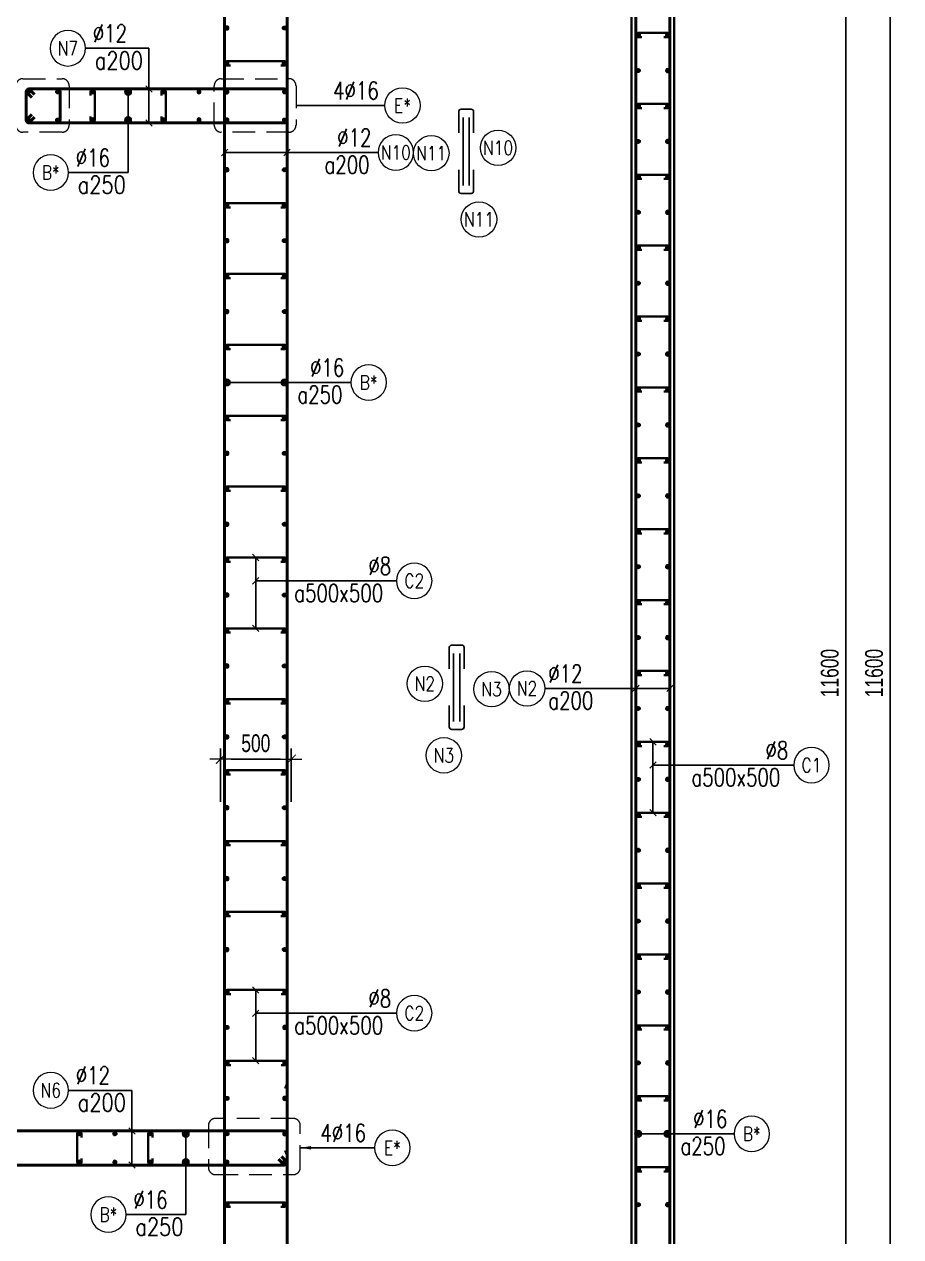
# Model space of a CAD drawing. Header units: millimetres. Extents: x 738475 to 1279438, y -34239 to 156422.
# Drawn here: x 1160860 to 1167041, y 99822 to 108375 of the extents above; entities that cross this region are included whole.
import ezdxf
from ezdxf.enums import TextEntityAlignment as Align

# ---------------------------------------------------------------- set-up
doc = ezdxf.new("R2010")
doc.units = ezdxf.units.MM
doc.header["$MEASUREMENT"] = 0
doc.linetypes.add('HIDDEN', pattern=[9.524999999999999, 6.35, -3.175])
doc.linetypes.add('HIDDEN2', pattern=[4.762499999999999, 3.175, -1.5875])
doc.layers.get('0').update_dxf_attribs({"lineweight": 20})
doc.layers.get('Defpoints').update_dxf_attribs({"color": 151, "lineweight": 9})
doc.layers.add('Hidden', color=9, linetype='HIDDEN')
doc.layers.add('Ligature', color=1, linetype='Continuous')
for name, color, linetype, lineweight in [('KC-LEADER', 153, 'Continuous', 18), ('KC-THEP', 6, 'Continuous', 40), ('NDC_S_DIM', 1, 'Continuous', 15), ('NDC_S_HIDDEN', 8, 'HIDDEN2', 13), ('NDC_S_LEADER', 1, 'Continuous', 15), ('NDC_S_REBAR', 4, 'Continuous', 35), ('NDC_S_STIRRUP', 4, 'Continuous', 40), ('NDC_S_VN TEXT', 7, 'Continuous', 20), ('NDC_S_WALL', 6, 'Continuous', 35), ('OF_Core wall_1.2(3F)$0$OF_Core wall_2(B3-19F)$0$NDC_S_WALL', 6, 'Continuous', 35)]:
    doc.layers.add(name, color=color, linetype=linetype, lineweight=lineweight)
doc.styles.add('NDC_DIM', font='', dxfattribs={"width": 0.75})
doc.styles.add('NDC_EN TXT', font='romans.shx', dxfattribs={"width": 0.8})
doc.styles.get('NDC_DIM').set_extended_font_data('Dotum')
doc.dimstyles.new('NDC_dim_25', dxfattribs={"dimscale": 25, "dimtxt": 2.5, "dimasz": 1.5, "dimexe": 1.5, "dimexo": 2.5, "dimgap": 1, "dimtad": 1, "dimdec": 0, "dimzin": 0, "dimdsep": 46, "dimtxsty": 'NDC_DIM', "dimblk": 'DIMMARK', "dimcen": 0.09, "dimdle": 1.2, "dimclrd": 1, "dimclre": 1, "dimclrt": 3, "dimadec": 0, "dimazin": 0, "dimtfac": 1, "dimtdec": 0, "dimtix": 1, "dimtofl": 0, "dimtmove": 0, "dimatfit": 3, "dimfxl": 6, "dimfxlon": 1, "dimtolj": 1, "dimtzin": 0, "dimarcsym": 0})
doc.dimstyles.new('NDC_dim_30', dxfattribs={"dimscale": 30, "dimtxt": 2.5, "dimasz": 1.5, "dimexe": 1.5, "dimexo": 2.5, "dimgap": 1, "dimtad": 1, "dimdec": 0, "dimzin": 0, "dimdsep": 46, "dimtxsty": 'NDC_DIM', "dimblk": 'DIMMARK', "dimcen": 0.09, "dimdle": 1.2, "dimclrd": 1, "dimclre": 1, "dimclrt": 3, "dimadec": 0, "dimazin": 0, "dimtfac": 1, "dimtdec": 0, "dimtix": 1, "dimtofl": 0, "dimtmove": 0, "dimatfit": 3, "dimfxl": 6, "dimfxlon": 1, "dimtolj": 1, "dimtzin": 0, "dimarcsym": 0})
doc.dimstyles.new('NDC_dim_50', dxfattribs={"dimscale": 50, "dimtxt": 2.5, "dimasz": 1.5, "dimexe": 1.5, "dimexo": 2.5, "dimgap": 1, "dimtad": 1, "dimdec": 0, "dimzin": 0, "dimdsep": 46, "dimtxsty": 'NDC_DIM', "dimblk": 'DIMMARK', "dimcen": 0.09, "dimdle": 1.2, "dimclrd": 1, "dimclre": 1, "dimclrt": 3, "dimadec": 0, "dimazin": 0, "dimtfac": 1, "dimtdec": 0, "dimtix": 1, "dimtofl": 0, "dimtmove": 0, "dimatfit": 3, "dimfxl": 6, "dimfxlon": 1, "dimtolj": 1, "dimtzin": 0, "dimarcsym": 0})

# ---------------------------------------------------------------- blocks, each defined once
blk = doc.blocks.new('THEP')
at = {"layer": 'KC-LEADER', "color": 6}
blk.add_circle((0, 0), 14, dxfattribs=at)
at = {"layer": 'KC-THEP'}
for p, q in [((-14, 0), (14, 0)), ((9.899494936602423, 9.899494936616975), (-9.899494936616975, -9.899494936602423)), ((-9.899494936602423, 9.899494936616975), (9.899494936602423, -9.899494936616975)), ((0, 14), (0, -14))]:
    blk.add_line(p, q, dxfattribs=at)
blk = doc.blocks.new('DIMMARK')
at = {"layer": 'NDC_S_DIM', "color": 1}
blk.add_line((-1.5, 0), (1, 0), dxfattribs=at)
at = {"layer": 'NDC_S_DIM', "color": 2, "const_width": 0.1}
blk.add_lwpolyline([(-0.4242640687119285, -0.4242640687119285), (0.4242640687119285, 0.4242640687119285)], dxfattribs=at)
blk = doc.blocks.new('*U13')
blk.add_circle((-2.5, 0), 2.5)
at = {"layer": 'NDC_S_VN TEXT', "color": 3, "style": 'NDC_EN TXT', "width": 0.75}
blk.add_attdef('DK1', (0.5, 0.8455043070534884), '', height=2.5, dxfattribs=at)
at = {"layer": 'NDC_S_VN TEXT', "color": 7, "style": 'NDC_EN TXT', "width": 0.8}
blk.add_attdef('SH2', text='', height=2, dxfattribs=at).set_placement((-2.5, 0), align=Align.MIDDLE)
blk = doc.blocks.new('*U11')
blk.add_circle((-2.5, 0), 2.5)
at = {"layer": 'NDC_S_VN TEXT', "color": 3, "style": 'NDC_EN TXT', "width": 0.75}
for tag, p in [('DK1', (0.5, 0.8455043070534884)), ('KC1', (0.5, -2.972544307831413))]:
    blk.add_attdef(tag, p, '', height=2.5, dxfattribs=at)
at = {"layer": 'NDC_S_VN TEXT', "color": 7, "style": 'NDC_EN TXT', "width": 0.8}
blk.add_attdef('SH2', text='', height=2, dxfattribs=at).set_placement((-2.5, 0), align=Align.MIDDLE)
blk = doc.blocks.new('*U12')
blk.add_circle((-2.5, 0), 2.5)
at = {"layer": 'NDC_S_VN TEXT', "color": 3, "style": 'NDC_EN TXT', "width": 0.75}
for tag, p in [('DK1', (0.5, 0.8455043070534884)), ('KC1', (0.5, -2.972544307831413))]:
    blk.add_attdef(tag, p, '', height=2.5, dxfattribs=at)
at = {"layer": 'NDC_S_VN TEXT', "color": 7, "style": 'NDC_EN TXT', "width": 0.8}
blk.add_attdef('SH2', text='', height=2, dxfattribs=at).set_placement((-2.5, 0), align=Align.MIDDLE)
blk = doc.blocks.new('A$C7BC65A55')
at = {"layer": 'Ligature'}
for p, q in [((-15.1533496498887, 372.04354750528, -0.02068693014859586), (-15.1533496498887, 38.54354750528, -0.02068693014859586)), ((15.1533496498887, 372.04354750528, -0.02068693014859586), (15.1533496498887, 38.54354750528, -0.02068693014859586))]:
    blk.add_line(p, q, dxfattribs=at)
for points in [[(-36.22490405304416, 296.5435475052873), (-36.22490405304416, 400.8625750105712, -0.414213562373095), (-24.00038405305531, 413.0870950105746), (24.00038405304076, 413.0870950105527, -0.4142135623730474), (36.2249040530296, 400.8625750105493), (36.2249040530296, 296.5435475052873)], [(-36.22490405304416, 116.5435475052727), (-36.22490405304416, 12.22451999998884, 0.414213562373095), (-24.00038405305531, -1.455191522836685e-11), (24.00038405304076, 7.275957614183426e-12, 0.4142135623730474), (36.2249040530296, 12.22452000001067), (36.2249040530296, 116.5435475052727)]]:
    blk.add_lwpolyline(points, format="xyb", dxfattribs=at)
blk = doc.blocks.new('*U10')
blk.add_circle((2.5, 0), 2.5)
at = {"layer": 'NDC_S_VN TEXT', "color": 3, "style": 'NDC_EN TXT'}
for tag, width, p in [('DK2', 0.75, (-0.85, 0.8455043070534884)), ('KC2', 0.8, (-0.85, -2.972544307831413))]:
    blk.add_attdef(tag, text='', height=2.5, dxfattribs=dict(at, width=width)).set_placement(p, align=Align.RIGHT)
at = {"layer": 'NDC_S_VN TEXT', "color": 7, "style": 'NDC_EN TXT', "width": 0.8}
blk.add_attdef('SH3', text='', height=2, dxfattribs=at).set_placement((2.5, 0), align=Align.MIDDLE)
blk = doc.blocks.new('*D387')
at = {"layer": 'Defpoints', "color": 0, "transparency": 16777216}
for p in [(1162243.088372511, 103190.3971538109), (1162243.088372511, 102466.2870579928), (1162743.088372511, 102466.2870579928)]:
    blk.add_point(p, dxfattribs=at)
at = {"layer": 'NDC_S_DIM', "color": 1, "lineweight": -2, "transparency": 16777216}
for p, q in [((1162243.088372511, 102890.3971538109), (1162243.088372511, 103265.3971538109)), ((1162743.088372511, 102890.3971538109), (1162743.088372511, 103265.3971538109)), ((1162668.088372511, 103190.3971538109), (1162318.088372511, 103190.3971538109))]:
    blk.add_line(p, q, dxfattribs=at)
at = {"layer": 'NDC_S_DIM', "color": 1, "lineweight": -2, "transparency": 16777216, "xscale": 75, "yscale": 75, "zscale": 75, "rotation": 180}
blk.add_blockref('DIMMARK', (1162243.088372511, 103190.3971538109), dxfattribs=at)
at = {"layer": 'NDC_S_DIM', "color": 1, "lineweight": -2, "transparency": 16777216, "xscale": 75, "yscale": 75, "zscale": 75}
blk.add_blockref('DIMMARK', (1162743.088372511, 103190.3971538109), dxfattribs=at)
at = {"layer": 'NDC_S_DIM', "color": 3, "transparency": 16777216, "insert": (1162493.088372511, 103302.9819570674), "char_height": 125, "attachment_point": 5, "style": 'NDC_DIM'}
blk.add_mtext('\\A1;500', dxfattribs=at)
blk = doc.blocks.new('*U9')
blk.add_circle((2.5, 0), 2.5)
at = {"layer": 'NDC_S_VN TEXT', "color": 3, "style": 'NDC_EN TXT', "width": 0.75}
blk.add_attdef('DK2', text='', height=2.5, dxfattribs=at).set_placement((-0.85, 0.8455043070534884), align=Align.RIGHT)
at = {"layer": 'NDC_S_VN TEXT', "color": 7, "style": 'NDC_EN TXT', "width": 0.8}
blk.add_attdef('SH3', text='', height=2, dxfattribs=at).set_placement((2.5, 0), align=Align.MIDDLE)
blk = doc.blocks.new('*U51')
at = {"layer": 'NDC_S_REBAR'}
blk.add_lwpolyline([(-14.9999999855645, -75.00000000357977), (-14.9999999855645, -100.0000000035798, 0.9999999999999999), (15.0000000144355, -100.0000000035798), (14.9999999855645, 100.0000000035798, 0.9999999999999999), (-15.0000000144355, 100.0000000035798), (-15.0000000144355, 75.00000000357977)], format="xyb", dxfattribs=at)
blk = doc.blocks.new('*U52')
at = {"layer": 'NDC_S_HIDDEN', "color": 0, "linetype": 'ByBlock', "lineweight": -2, "transparency": 16777216}
for p in [(0, 0), (500, 0)]:
    blk.add_blockref('*U51', p, dxfattribs=at)
blk = doc.blocks.new('*D413')
at = {"layer": 'Defpoints', "color": 0, "transparency": 16777216}
for p in [(1165442.888112639, 109598.3631246639), (1166653.637575343, 109598.3631246639), (1165442.888112639, 97998.36312466384)]:
    blk.add_point(p, dxfattribs=at)
at = {"layer": 'NDC_S_DIM', "color": 1, "lineweight": -2, "transparency": 16777216}
for p, q in [((1166353.637575343, 109598.3631246639), (1166728.637575343, 109598.3631246639)), ((1166653.637575343, 98073.36312466384), (1166653.637575343, 109523.3631246639)), ((1166353.637575343, 97998.36312466384), (1166728.637575343, 97998.36312466384))]:
    blk.add_line(p, q, dxfattribs=at)
at = {"layer": 'NDC_S_DIM', "color": 1, "lineweight": -2, "transparency": 16777216, "xscale": 75, "yscale": 75, "zscale": 75}
for p, rotation in [((1166653.637575343, 109598.3631246639), 90), ((1166653.637575343, 97998.36312466384), 270)]:
    blk.add_blockref('DIMMARK', p, dxfattribs=dict(at, rotation=rotation))
at = {"layer": 'NDC_S_DIM', "color": 3, "transparency": 16777216, "insert": (1166541.052772086, 103798.3631246635), "char_height": 125, "attachment_point": 5, "rotation": 90, "style": 'NDC_DIM'}
blk.add_mtext('\\A1;11600', dxfattribs=at)
blk = doc.blocks.new('*D416')
at = {"layer": 'Defpoints', "color": 0, "ltscale": 200, "transparency": 16777216}
for p in [(1165442.888112639, 109598.3631246639), (1166966.23339507, 109598.3631246639), (1165442.888112639, 97998.61712970016)]:
    blk.add_point(p, dxfattribs=at)
at = {"layer": 'NDC_S_DIM', "color": 1, "lineweight": -2, "ltscale": 200, "transparency": 16777216}
for p, q in [((1166666.23339507, 109598.3631246639), (1167041.23339507, 109598.3631246639)), ((1166966.23339507, 98073.61712970016), (1166966.23339507, 109523.3631246639)), ((1166666.23339507, 97998.61712970016), (1167041.23339507, 97998.61712970016))]:
    blk.add_line(p, q, dxfattribs=at)
at = {"layer": 'NDC_S_DIM', "color": 1, "lineweight": -2, "ltscale": 200, "transparency": 16777216, "xscale": 75, "yscale": 75, "zscale": 75}
for p, rotation in [((1166966.23339507, 109598.3631246639), 90), ((1166966.23339507, 97998.61712970016), 270)]:
    blk.add_blockref('DIMMARK', p, dxfattribs=dict(at, rotation=rotation))
at = {"layer": 'NDC_S_DIM', "color": 3, "ltscale": 200, "transparency": 16777216, "insert": (1166853.648591814, 103798.4901271816), "char_height": 125, "attachment_point": 5, "rotation": 90, "style": 'NDC_DIM'}
blk.add_mtext('\\A1;11600', dxfattribs=at)

msp = doc.modelspace()

# ---------------------------------------------------------------- linework, layer by layer
for centre in [(1164201.387772158, 107503.3610897252), (1163730.418815659, 107465.2011204475), (1164066.939738256, 106998.3582759182), (1163684.78897339, 103723.0286832601), (1164155.757929889, 103684.8687139823), (1163819.237007292, 103218.0258694531)]:
    msp.add_circle(centre, 125)
at = {"layer": 'NDC_S_HIDDEN', "ltscale": 50}
for points in [[(1160850.612919969, 107991.006460522), (1161126.456057788, 107991.006460522, -0.414213562373095), (1161176.456057788, 107941.006460522), (1161176.456057788, 107663.4570307608, -0.414213562373095), (1161126.456057788, 107613.4570307608), (1160850.612919969, 107613.4570307608, -0.414213562373095), (1160800.612919969, 107663.4570307608), (1160800.612919969, 107941.006460522, -0.414213562373095)], [(1162249.813179887, 107991.0064605036), (1162726.456057771, 107991.0064605036, -0.414213562373095), (1162776.456057771, 107941.0064605036), (1162776.456057771, 107663.4570307425, -0.414213562373095), (1162726.456057771, 107613.4570307425), (1162249.813179887, 107613.4570307424, -0.414213562373095), (1162199.813179887, 107663.4570307424), (1162199.813179887, 107941.0064605036, -0.414213562373095)], [(1162756.871831736, 100656.7537802522), (1162208.7728567, 100656.7537802522, 0.414213562373095), (1162158.7728567, 100606.7537802522), (1162158.7728567, 100310.6340324596, 0.414213562373095), (1162208.7728567, 100260.6340324596), (1162756.871831736, 100260.6340324596, 0.414213562373095), (1162806.871831736, 100310.6340324596), (1162806.871831736, 100606.7537802522, 0.414213562373095)]]:
    msp.add_lwpolyline(points, format="xyb", close=True, dxfattribs=at)
at = {"layer": 'NDC_S_REBAR'}
for points in [[(1165214.57626406, 108283.3631250075), (1165189.57626406, 108283.3631250075, -0.9999999999999999), (1165189.57626406, 108313.3631250075), (1165396.600481873, 108313.3631250075, -0.9999999999999999), (1165396.600481873, 108283.3631250075), (1165371.600481873, 108283.3631250075)], [(1162314.576263545, 108083.3631250141), (1162289.576263545, 108083.3631250141, -0.9999999999999999), (1162289.576263545, 108113.3631250141), (1162695.045107697, 108113.3631250141, -0.9999999999999999), (1162695.045107697, 108083.3631250141), (1162670.045107697, 108083.3631250141)], [(1165214.57626406, 107783.3631250075), (1165189.57626406, 107783.3631250075, -0.9999999999999999), (1165189.57626406, 107813.3631250075), (1165396.600481873, 107813.3631250075, -0.9999999999999999), (1165396.600481873, 107783.3631250075), (1165371.600481873, 107783.3631250075)], [(1165214.57626406, 107283.3631250075), (1165189.57626406, 107283.3631250075, -0.9999999999999999), (1165189.57626406, 107313.3631250075), (1165396.600481873, 107313.3631250075, -0.9999999999999999), (1165396.600481873, 107283.3631250075), (1165371.600481873, 107283.3631250075)], [(1162314.576263545, 107083.3631250141), (1162289.576263545, 107083.3631250141, -0.9999999999999999), (1162289.576263545, 107113.3631250141), (1162695.045107697, 107113.3631250141, -0.9999999999999999), (1162695.045107697, 107083.3631250141), (1162670.045107697, 107083.3631250141)], [(1165214.57626406, 106783.3631250075), (1165189.57626406, 106783.3631250075, -0.9999999999999999), (1165189.57626406, 106813.3631250075), (1165396.600481873, 106813.3631250075, -0.9999999999999999), (1165396.600481873, 106783.3631250075), (1165371.600481873, 106783.3631250075)], [(1162314.576263545, 106583.3631250141), (1162289.576263545, 106583.3631250141, -0.9999999999999999), (1162289.576263545, 106613.3631250141), (1162695.045107697, 106613.3631250141, -0.9999999999999999), (1162695.045107697, 106583.3631250141), (1162670.045107697, 106583.3631250141)], [(1165214.57626406, 106283.3631250075), (1165189.57626406, 106283.3631250075, -0.9999999999999999), (1165189.57626406, 106313.3631250075), (1165396.600481873, 106313.3631250075, -0.9999999999999999), (1165396.600481873, 106283.3631250075), (1165371.600481873, 106283.3631250075)], [(1162314.576263545, 106083.3631250141), (1162289.576263545, 106083.3631250141, -0.9999999999999999), (1162289.576263545, 106113.3631250141), (1162695.045107697, 106113.3631250141, -0.9999999999999999), (1162695.045107697, 106083.3631250141), (1162670.045107697, 106083.3631250141)], [(1165214.57626406, 105783.3631250075), (1165189.57626406, 105783.3631250075, -0.9999999999999999), (1165189.57626406, 105813.3631250075), (1165396.600481873, 105813.3631250075, -0.9999999999999999), (1165396.600481873, 105783.3631250075), (1165371.600481873, 105783.3631250075)], [(1162314.576263545, 105583.3631250141), (1162289.576263545, 105583.3631250141, -0.9999999999999999), (1162289.576263545, 105613.3631250141), (1162695.045107697, 105613.3631250141, -0.9999999999999999), (1162695.045107697, 105583.3631250141), (1162670.045107697, 105583.3631250141)], [(1165214.57626406, 105283.3631250075), (1165189.57626406, 105283.3631250075, -0.9999999999999999), (1165189.57626406, 105313.3631250075), (1165396.600481873, 105313.3631250075, -0.9999999999999999), (1165396.600481873, 105283.3631250075), (1165371.600481873, 105283.3631250075)], [(1162314.576263545, 105083.3631250141), (1162289.576263545, 105083.3631250141, -0.9999999999999999), (1162289.576263545, 105113.3631250141), (1162695.045107697, 105113.3631250141, -0.9999999999999999), (1162695.045107697, 105083.3631250141), (1162670.045107697, 105083.3631250141)], [(1165214.57626406, 104783.3631250075), (1165189.57626406, 104783.3631250075, -0.9999999999999999), (1165189.57626406, 104813.3631250075), (1165396.600481873, 104813.3631250075, -0.9999999999999999), (1165396.600481873, 104783.3631250075), (1165371.600481873, 104783.3631250075)], [(1162314.576263545, 104583.3631250141), (1162289.576263545, 104583.3631250141, -0.9999999999999999), (1162289.576263545, 104613.3631250141), (1162695.045107697, 104613.3631250141, -0.9999999999999999), (1162695.045107697, 104583.3631250141), (1162670.045107697, 104583.3631250141)], [(1165214.57626406, 104283.3631250075), (1165189.57626406, 104283.3631250075, -0.9999999999999999), (1165189.57626406, 104313.3631250075), (1165396.600481873, 104313.3631250075, -0.9999999999999999), (1165396.600481873, 104283.3631250075), (1165371.600481873, 104283.3631250075)], [(1162314.576263545, 104083.3631250141), (1162289.576263545, 104083.3631250141, -0.9999999999999999), (1162289.576263545, 104113.3631250141), (1162695.045107697, 104113.3631250141, -0.9999999999999999), (1162695.045107697, 104083.3631250141), (1162670.045107697, 104083.3631250141)], [(1165214.57626406, 103783.3631250075), (1165189.57626406, 103783.3631250075, -0.9999999999999999), (1165189.57626406, 103813.3631250075), (1165396.600481873, 103813.3631250075, -0.9999999999999999), (1165396.600481873, 103783.3631250075), (1165371.600481873, 103783.3631250075)], [(1162314.576263545, 103583.3631250141), (1162289.576263545, 103583.3631250141, -0.9999999999999999), (1162289.576263545, 103613.3631250141), (1162695.045107697, 103613.3631250141, -0.9999999999999999), (1162695.045107697, 103583.3631250141), (1162670.045107697, 103583.3631250141)], [(1165214.57626406, 103283.3631250075), (1165189.57626406, 103283.3631250075, -0.9999999999999999), (1165189.57626406, 103313.3631250075), (1165396.600481873, 103313.3631250075, -0.9999999999999999), (1165396.600481873, 103283.3631250075), (1165371.600481873, 103283.3631250075)], [(1162314.576263545, 103083.3631250141), (1162289.576263545, 103083.3631250141, -0.9999999999999999), (1162289.576263545, 103113.3631250141), (1162695.045107697, 103113.3631250141, -0.9999999999999999), (1162695.045107697, 103083.3631250141), (1162670.045107697, 103083.3631250141)], [(1165214.57626406, 102783.3631250075), (1165189.57626406, 102783.3631250075, -0.9999999999999999), (1165189.57626406, 102813.3631250075), (1165396.600481873, 102813.3631250075, -0.9999999999999999), (1165396.600481873, 102783.3631250075), (1165371.600481873, 102783.3631250075)], [(1162314.576263545, 102583.3631250141), (1162289.576263545, 102583.3631250141, -0.9999999999999999), (1162289.576263545, 102613.3631250141), (1162695.045107697, 102613.3631250141, -0.9999999999999999), (1162695.045107697, 102583.3631250141), (1162670.045107697, 102583.3631250141)], [(1165214.57626406, 102283.3631250075), (1165189.57626406, 102283.3631250075, -0.9999999999999999), (1165189.57626406, 102313.3631250075), (1165396.600481873, 102313.3631250075, -0.9999999999999999), (1165396.600481873, 102283.3631250075), (1165371.600481873, 102283.3631250075)], [(1162314.576263545, 102083.3631250141), (1162289.576263545, 102083.3631250141, -0.9999999999999999), (1162289.576263545, 102113.3631250141), (1162695.045107697, 102113.3631250141, -0.9999999999999999), (1162695.045107697, 102083.3631250141), (1162670.045107697, 102083.3631250141)], [(1165214.57626406, 101783.3631250075), (1165189.57626406, 101783.3631250075, -0.9999999999999999), (1165189.57626406, 101813.3631250075), (1165396.600481873, 101813.3631250075, -0.9999999999999999), (1165396.600481873, 101783.3631250075), (1165371.600481873, 101783.3631250075)], [(1162316.131636806, 101533.3631249079), (1162291.131636806, 101533.3631249079, -0.9999999999999999), (1162291.131636806, 101563.3631249079), (1162696.600480958, 101563.3631249079, -0.9999999999999999), (1162696.600480958, 101533.3631249079), (1162671.600480958, 101533.3631249079)], [(1165214.57626406, 101283.3631250075), (1165189.57626406, 101283.3631250075, -0.9999999999999999), (1165189.57626406, 101313.3631250075), (1165396.600481873, 101313.3631250075, -0.9999999999999999), (1165396.600481873, 101283.3631250075), (1165371.600481873, 101283.3631250075)], [(1162316.131636806, 101033.3631249079), (1162291.131636806, 101033.3631249079, -0.9999999999999999), (1162291.131636806, 101063.3631249079), (1162696.600480958, 101063.3631249079, -0.9999999999999999), (1162696.600480958, 101033.3631249079), (1162671.600480958, 101033.3631249079)], [(1165214.57626406, 100783.3631250075), (1165189.57626406, 100783.3631250075, -0.9999999999999999), (1165189.57626406, 100813.3631250075), (1165396.600481873, 100813.3631250075, -0.9999999999999999), (1165396.600481873, 100783.3631250075), (1165371.600481873, 100783.3631250075)], [(1161264.006729741, 100373.3631254527), (1161264.006729741, 100348.3631254527, -0.9999999999999999), (1161234.006729741, 100348.3631254527), (1161234.00672977, 100548.3631254598, -0.9999999999999999), (1161264.00672977, 100548.3631254598), (1161264.00672977, 100523.3631254598)], [(1161764.006729741, 100373.3631254527), (1161764.006729741, 100348.3631254527, -0.9999999999999999), (1161734.006729741, 100348.3631254527), (1161734.00672977, 100548.3631254598, -0.9999999999999999), (1161764.00672977, 100548.3631254598), (1161764.00672977, 100523.3631254598)], [(1165214.57626406, 100283.3631250075), (1165189.57626406, 100283.3631250075, -0.9999999999999999), (1165189.57626406, 100313.3631250075), (1165396.600481873, 100313.3631250075, -0.9999999999999999), (1165396.600481873, 100283.3631250075), (1165371.600481873, 100283.3631250075)], [(1162314.576263545, 100033.3631246813), (1162289.576263545, 100033.3631246813, -0.9999999999999999), (1162289.576263545, 100063.3631246813), (1162695.045107697, 100063.3631246813, -0.9999999999999999), (1162695.045107697, 100033.3631246813), (1162670.045107697, 100033.3631246813)]]:
    msp.add_lwpolyline(points, format="xyb", dxfattribs=at)
at = {"layer": 'NDC_S_STIRRUP'}
for points in [[(1162703.088372512, 100429.7135787319), (1162713.088372512, 100399.7135787319), (1162713.08837251, 109948.3631250178, 0.414213562373095), (1162693.08837251, 109968.3631250178), (1162293.08837251, 109968.3631250178, 0.414213562373095), (1162273.08837251, 109948.3631250178), (1162273.088372512, 106699.0383518332), (1162273.088372512, 106699.0383518332)], [(1165373.088372995, 97688.36312500245), (1165413.088372995, 97648.36312500245, -0.414213562373095), (1165393.088372995, 97628.36312500245), (1165193.088372995, 97628.36312500245, -0.414213562373095), (1165173.088372995, 97648.36312500245), (1165173.088373025, 109948.3631246985, -0.414213562373095), (1165193.088373025, 109968.3631246985), (1165393.088373025, 109968.3631246985, -0.414213562373095), (1165413.088373025, 109948.3631246985), (1165413.088372995, 97648.36312500245, -0.414213562373095), (1165393.088372995, 97628.36312500245), (1165353.088372995, 97668.36312500245)], [(1160933.088372487, 107718.3631242542), (1160893.088372487, 107678.3631242542, -0.414213562373095), (1160873.088372487, 107698.3631242542), (1160873.088372487, 107898.3631242542, -0.414213562373095), (1160893.088372487, 107918.3631242542), (1162693.088372511, 107918.3631245426, -0.4142135623726688), (1162713.088372511, 107898.3631245426), (1162713.088372511, 107698.3631245426, -0.4143575854523716), (1162693.088372511, 107678.3631245426), (1160893.088372487, 107678.3631242542, -0.414213562373095), (1160873.088372487, 107698.3631242542), (1160913.088372487, 107738.3631242542)], [(1160913.088372487, 107858.3631248951), (1160873.088372487, 107898.3631248951, -0.414213562373095), (1160893.088372487, 107918.3631248951), (1161093.088372487, 107918.3631248951, -0.414213562373095), (1161113.088372487, 107898.3631248951), (1161113.088372486, 107700.5767365137, -0.414213562373095), (1161093.088372486, 107680.5767365137), (1160893.088372486, 107680.5767365137, -0.414213562373095), (1160873.088372486, 107700.5767365137), (1160873.088372487, 107898.3631248951, -0.414213562373095), (1160893.088372487, 107918.3631248951), (1160933.088372487, 107878.3631248951)], [(1162273.088372511, 107198.3631250086), (1162273.088372511, 107198.3631250086), (1162273.088372509, 97648.36312504837, 0.414213562373095), (1162293.088372509, 97628.36312504837), (1162693.088372509, 97628.36312504837, 0.414213562373095), (1162713.088372509, 97648.36312504837), (1162713.08837251, 100899.0383519073), (1162703.08837251, 100869.0383519073)], [(1162653.088372511, 100368.363124814), (1162693.088372511, 100328.363124814, 0.414213562373095), (1162713.088372511, 100348.363124814), (1162713.088372511, 100548.363124814, 0.414213562373095), (1162693.088372511, 100568.363124814), (1159192.28863242, 100568.3631251351, 0.4142135623726688), (1159172.28863242, 100548.3631251351), (1159172.28863242, 100348.3631251351, 0.4143575854523716), (1159192.28863242, 100328.3631251351), (1162693.088372511, 100328.363124814, 0.414213562373095), (1162713.088372511, 100348.363124814), (1162673.088372511, 100388.363124814)]]:
    msp.add_lwpolyline(points, format="xyb", dxfattribs=at)
at = {"layer": 'NDC_S_WALL', "ltscale": 200}
for points in [[(1159443.088372498, 100298.3631248846, 0, 0, 0), (1162243.088372523, 100298.3631248816, 0.5, 0.5, 0), (1162243.088372522, 100298.3631248816, 0, 0, 0), (1162243.088372526, 98098.36312491423, 0, 0, 0), (1161244.25855048, 98098.36312491423, 0.5, 0.5, 0), (1161244.25855048, 98098.36312489069, 0, 0, 0), (1161244.25855048, 97598.36312491322, 0.5, 0.5, 0), (1161244.25855048, 97598.36312491394, 0, 0, 0), (1165443.088372511, 97598.36312491383, 0, 0, 0), (1165443.088372511, 109998.3631248857, 0.5, 0.5, 0)], [(1162243.088372511, 109498.3631248844, 0, 0, 0), (1162243.088372513, 107948.3631248892, 0.5, 0.5, 0), (1162243.088372523, 107948.3631248893, 0, 0, 0), (1160843.088372487, 107948.3631249061, 0, 0, 0), (1160843.088372487, 107648.363124907, 0, 0, 0), (1162243.088372462, 107648.3631248893, 0.5, 0.5, 0), (1162243.088372513, 107648.3631248893, 0, 0, 0), (1162243.088372522, 100598.3631248817, 0.5, 0.5, 0), (1162243.088372523, 100598.3631248816, 0, 0, 0), (1159443.088372498, 100598.3631248846, 0.5, 0.5, 0), (1159443.088372503, 100598.3631248846, 0, 0, 0), (1159443.088372517, 109998.3631248763, 0.5, 0.5, 0)]]:
    msp.add_lwpolyline(points, format="xyseb", dxfattribs=at)
at = {"layer": 'OF_Core wall_1.2(3F)$0$OF_Core wall_2(B3-19F)$0$NDC_S_WALL'}
msp.add_lwpolyline([(1162743.08837237, 97598.36312499573), (1162743.088372364, 97898.36312496757), (1165143.088372363, 97898.36312499573), (1165143.088372363, 109698.3631249877), (1164493.088372527, 109698.3631249478), (1164493.08837256, 109998.3631248297), (1165443.088372363, 109998.3631246553), (1165443.088372363, 97598.36312499573)], close=True, dxfattribs=at)

# ---------------------------------------------------------------- block references
at = {"layer": 'Hidden', "yscale": 1.44, "zscale": 1.44}
for p, xscale in [((1163976.307814841, 107181.080395777, 0.02978917941397803), -1.44), ((1163909.868930708, 103400.7479893119, 0.02978917941397803), 1.44)]:
    msp.add_blockref('A$C7BC65A55', p, dxfattribs=dict(at, xscale=xscale))
at = {"layer": 'KC-THEP', "xscale": -1}
for p, rotation in [((1162289.576263545, 108348.3631250141), 350.3314355636191), ((1165396.600481873, 108298.3631250075), 170.331435563619), ((1162289.576263545, 108098.3631250141), 350.3314355636191), ((1165396.600481873, 108048.3631250075), 170.331435563619), ((1160889.576264149, 107897.9368692132), 350.3314355636191), ((1161342.288632407, 107898.3631242544), 350.3314355636191), ((1161592.288632407, 107898.3631242544), 350.3314355636191), ((1161842.288632407, 107898.3631242544), 350.3314355636191), ((1162092.288632407, 107898.3631242544), 350.3314355636191), ((1162288.776524067, 107897.9368691948), 350.3314355636191), ((1165396.600481873, 107798.3631250075), 170.331435563619), ((1160889.576264148, 107699.3472817305), 350.3314355636191), ((1161342.288632406, 107699.7735367717), 350.3314355636191), ((1161592.288632406, 107699.7735367717), 350.3314355636191), ((1161842.288632406, 107699.7735367717), 350.3314355636191), ((1162092.288632406, 107699.7735367717), 350.3314355636191), ((1162288.776524066, 107699.3472817121), 350.3314355636191), ((1165396.600481873, 107548.3631250075), 170.331435563619), ((1162289.576263545, 107348.3631250141), 350.3314355636191), ((1165396.600481873, 107298.3631250075), 170.331435563619), ((1162289.576263545, 107098.3631250141), 350.3314355636191), ((1165396.600481873, 107048.3631250075), 170.331435563619), ((1162289.576263545, 106848.3631250141), 350.3314355636191), ((1165396.600481873, 106798.3631250075), 170.331435563619), ((1162289.576263545, 106598.3631250141), 350.3314355636191), ((1165396.600481873, 106548.3631250075), 170.331435563619), ((1162289.576263545, 106348.3631250141), 350.3314355636191), ((1165396.600481873, 106298.3631250075), 170.331435563619), ((1162289.576263545, 106098.3631250141), 350.3314355636191), ((1165396.600481873, 106048.3631250075), 170.331435563619), ((1162289.576263545, 105848.3631250141), 350.3314355636191), ((1165396.600481873, 105798.3631250075), 170.331435563619), ((1162289.576263545, 105598.3631250141), 350.3314355636191), ((1165396.600481873, 105548.3631250075), 170.331435563619), ((1162289.576263545, 105348.3631250141), 350.3314355636191), ((1165396.600481873, 105298.3631250075), 170.331435563619), ((1162289.576263545, 105098.3631250141), 350.3314355636191), ((1165396.600481873, 105048.3631250075), 170.331435563619), ((1162289.576263545, 104848.3631250141), 350.3314355636191), ((1165396.600481873, 104798.3631250075), 170.331435563619), ((1162289.576263545, 104598.3631250141), 350.3314355636191), ((1165396.600481873, 104548.3631250075), 170.331435563619), ((1162289.576263545, 104348.3631250141), 350.3314355636191), ((1165396.600481873, 104298.3631250075), 170.331435563619), ((1162289.576263545, 104098.3631250141), 350.3314355636191), ((1165396.600481873, 104048.3631250075), 170.331435563619), ((1162289.576263545, 103848.3631250141), 350.3314355636191), ((1165396.600481873, 103798.3631250075), 170.331435563619), ((1162289.576263545, 103598.3631250141), 350.3314355636191), ((1165396.600481873, 103548.3631250075), 170.331435563619), ((1162289.576263545, 103348.3631250141), 350.3314355636191), ((1165396.600481873, 103298.3631250075), 170.331435563619), ((1162289.576263545, 103098.3631250141), 350.3314355636191), ((1165396.600481873, 103048.3631250075), 170.331435563619), ((1162289.576263545, 102848.3631250141), 350.3314355636191), ((1165396.600481873, 102798.3631250075), 170.331435563619), ((1162289.576263545, 102598.3631250141), 350.3314355636191), ((1165396.600481873, 102548.3631250075), 170.331435563619), ((1162289.576263545, 102348.3631250141), 350.3314355636191), ((1165396.600481873, 102298.3631250075), 170.331435563619), ((1162289.576263545, 102098.3631250141), 350.3314355636191), ((1165396.600481873, 102048.3631250075), 170.331435563619), ((1162289.576263545, 101848.3631250141), 350.3314355636191), ((1165396.600481873, 101798.3631250075), 170.331435563619), ((1162696.600480958, 101548.3631249079), 170.331435563619), ((1165396.600481873, 101548.3631250075), 170.331435563619), ((1162696.600480958, 101298.3631249079), 170.331435563619), ((1165396.600481873, 101298.3631250075), 170.331435563619), ((1162696.600480958, 101048.3631249079), 170.331435563619), ((1165396.600481873, 101048.3631250075), 170.331435563619), ((1162696.600480958, 100798.3631249079), 170.331435563619), ((1165396.600481873, 100798.3631250075), 170.331435563619), ((1162696.600480959, 100548.3631254598), 170.331435563619), ((1165396.600481873, 100548.3631250075), 170.331435563619), ((1161249.006729741, 100348.3631254527), 350.3314355636191), ((1161499.006729741, 100348.3631254527), 350.3314355636191), ((1161749.006729741, 100348.3631254527), 350.3314355636191), ((1161999.006729741, 100348.3631254527), 350.3314355636191), ((1162289.576264024, 100348.3631254527), 350.3314355636191), ((1165396.600481873, 100298.3631250075), 170.331435563619), ((1162695.045107697, 100048.3631246813), 170.331435563619), ((1165396.600481873, 100048.3631250075), 170.331435563619)]:
    msp.add_blockref('THEP', p, dxfattribs=dict(at, rotation=rotation))
at = {"layer": 'KC-THEP'}
for p, rotation in [((1162695.045107697, 108348.3631250141), 9.66856443638085), ((1165189.57626406, 108298.3631250075), 189.6685644363809), ((1162695.045107697, 108098.3631250141), 9.66856443638085), ((1165189.57626406, 108048.3631250075), 189.6685644363809), ((1161096.600482019, 107897.9368692132), 9.668564436380926), ((1162696.600482001, 107897.9368691948), 9.668564436380926), ((1165189.57626406, 107798.3631250075), 189.6685644363809), ((1161096.600482018, 107699.3472817305), 9.668564436380926), ((1162696.600482001, 107699.3472817122), 9.668564436380926), ((1165189.57626406, 107548.3631250075), 189.6685644363809), ((1162695.045107697, 107348.3631250141), 9.66856443638085), ((1165189.57626406, 107298.3631250075), 189.6685644363809), ((1162695.045107697, 107098.3631250141), 9.66856443638085), ((1165189.57626406, 107048.3631250075), 189.6685644363809), ((1162695.045107697, 106848.3631250141), 9.66856443638085), ((1165189.57626406, 106798.3631250075), 189.6685644363809), ((1162695.045107697, 106598.3631250141), 9.66856443638085), ((1165189.57626406, 106548.3631250075), 189.6685644363809), ((1162695.045107697, 106348.3631250141), 9.66856443638085), ((1165189.57626406, 106298.3631250075), 189.6685644363809), ((1162695.045107697, 106098.3631250141), 9.66856443638085), ((1165189.57626406, 106048.3631250075), 189.6685644363809), ((1162695.045107697, 105848.3631250141), 9.66856443638085), ((1165189.57626406, 105798.3631250075), 189.6685644363809), ((1162695.045107697, 105598.3631250141), 9.66856443638085), ((1165189.57626406, 105548.3631250075), 189.6685644363809), ((1162695.045107697, 105348.3631250141), 9.66856443638085), ((1165189.57626406, 105298.3631250075), 189.6685644363809), ((1162695.045107697, 105098.3631250141), 9.66856443638085), ((1165189.57626406, 105048.3631250075), 189.6685644363809), ((1162695.045107697, 104848.3631250141), 9.66856443638085), ((1165189.57626406, 104798.3631250075), 189.6685644363809), ((1162695.045107697, 104598.3631250141), 9.66856443638085), ((1165189.57626406, 104548.3631250075), 189.6685644363809), ((1162695.045107697, 104348.3631250141), 9.66856443638085), ((1165189.57626406, 104298.3631250075), 189.6685644363809), ((1162695.045107697, 104098.3631250141), 9.66856443638085), ((1165189.57626406, 104048.3631250075), 189.6685644363809), ((1162695.045107697, 103848.3631250141), 9.66856443638085), ((1165189.57626406, 103798.3631250075), 189.6685644363809), ((1162695.045107697, 103598.3631250141), 9.66856443638085), ((1165189.57626406, 103548.3631250075), 189.6685644363809), ((1162695.045107697, 103348.3631250141), 9.66856443638085), ((1165189.57626406, 103298.3631250075), 189.6685644363809), ((1162695.045107697, 103098.3631250141), 9.66856443638085), ((1165189.57626406, 103048.3631250075), 189.6685644363809), ((1162695.045107697, 102848.3631250141), 9.66856443638085), ((1165189.57626406, 102798.3631250075), 189.6685644363809), ((1162695.045107697, 102598.3631250141), 9.66856443638085), ((1165189.57626406, 102548.3631250075), 189.6685644363809), ((1162695.045107697, 102348.3631250141), 9.66856443638085), ((1165189.57626406, 102298.3631250075), 189.6685644363809), ((1162695.045107697, 102098.3631250141), 9.66856443638085), ((1165189.57626406, 102048.3631250075), 189.6685644363809), ((1162695.045107697, 101848.3631250141), 9.66856443638085), ((1165189.57626406, 101798.3631250075), 189.6685644363809), ((1162289.576264053, 101548.3631249079), 189.6685644363809), ((1165189.57626406, 101548.3631250075), 189.6685644363809), ((1162289.576264053, 101298.3631249079), 189.6685644363809), ((1165189.57626406, 101298.3631250075), 189.6685644363809), ((1162289.576264053, 101048.3631249079), 189.6685644363809), ((1165189.57626406, 101048.3631250075), 189.6685644363809), ((1162289.576264053, 100798.3631249079), 189.6685644363809), ((1165189.57626406, 100798.3631250075), 189.6685644363809), ((1161249.00672977, 100548.3631254598), 189.6685644363809), ((1161499.00672977, 100548.3631254598), 189.6685644363809), ((1161749.00672977, 100548.3631254598), 189.6685644363809), ((1161999.00672977, 100548.3631254598), 189.6685644363809), ((1162289.576264053, 100548.3631254598), 189.6685644363809), ((1165189.57626406, 100548.3631250075), 189.6685644363809), ((1162696.600480988, 100348.3631254527), 9.66856443638095), ((1165189.57626406, 100298.3631250075), 189.6685644363809), ((1162289.576263545, 100048.3631246813), 189.6685644363809), ((1165189.57626406, 100048.3631250075), 189.6685644363809)]:
    msp.add_blockref('THEP', p, dxfattribs=dict(at, rotation=rotation))
at = {"layer": 'NDC_S_HIDDEN'}
msp.add_blockref('*U52', (1161342.288632422, 107798.3631242508), dxfattribs=at)
at = {"layer": 'NDC_S_VN TEXT'}
ref = msp.add_blockref('*U10', (1161292.185428469, 108205.2110904282), dxfattribs=dict(at, xscale=-50, yscale=50, zscale=50))
ref.add_attrib('SH3', 'N7', dxfattribs={"color": 7, "height": 100, "style": 'NDC_EN TXT', "width": 0.8}).set_placement((1161167.185428469, 108205.2110904282), align=Align.MIDDLE)
ref.add_attrib('DK2', '%%C12', dxfattribs={"color": 3, "height": 125, "style": 'NDC_EN TXT', "width": 0.75}).set_placement((1161584.685428469, 108247.4863057808), align=Align.RIGHT)
ref.add_attrib('KC2', 'a200', dxfattribs={"color": 3, "height": 125, "style": 'NDC_EN TXT', "width": 0.8}).set_placement((1161696.590190373, 108056.5838750366), align=Align.RIGHT)
at = {"layer": 'NDC_S_VN TEXT', "xscale": 50, "yscale": 50, "zscale": 50}
for name, p, values in [('*U9', (1163402.683784763, 107802.231745623), {'SH3': 'E*', 'DK2': '4%%C16'}), ('*U11', (1164530.700737007, 103690.0369582581), {'SH2': 'N2', 'DK1': '%%C12', 'KC1': 'a200'})]:
    msp.add_blockref(name, p, dxfattribs=at).add_auto_attribs(values)
at = {"layer": 'NDC_S_VN TEXT'}
ref = msp.add_blockref('*U11', (1163355.476008541, 107470.3693647232), dxfattribs=dict(at, xscale=-50, yscale=50, zscale=50))
ref.add_attrib('SH2', 'N10', dxfattribs={"color": 7, "height": 100, "style": 'NDC_EN TXT', "width": 0.8}).set_placement((1163480.476008541, 107470.3693647232), align=Align.MIDDLE)
ref.add_attrib('DK1', '%%C12', (1163067.083151398, 107512.6445800759), dxfattribs={"color": 3, "height": 125, "style": 'NDC_EN TXT', "width": 0.75})
ref.add_attrib('KC1', 'a200', (1162977.797437113, 107321.7421493316), dxfattribs={"color": 3, "height": 125, "style": 'NDC_EN TXT', "width": 0.75})
ref = msp.add_blockref('*U10', (1161171.677058524, 107328.6507037615), dxfattribs=dict(at, xscale=-50, yscale=50, zscale=50))
ref.add_attrib('SH3', 'B*', dxfattribs={"color": 7, "height": 100, "style": 'NDC_EN TXT', "width": 0.8}).set_placement((1161046.677058524, 107328.6507037615), align=Align.MIDDLE)
ref.add_attrib('DK2', '%%C16', dxfattribs={"color": 3, "height": 125, "style": 'NDC_EN TXT', "width": 0.75}).set_placement((1161464.177058524, 107370.9259191141), align=Align.RIGHT)
ref.add_attrib('KC2', 'a250', dxfattribs={"color": 3, "height": 125, "style": 'NDC_EN TXT', "width": 0.8}).set_placement((1161576.081820429, 107180.0234883699), align=Align.RIGHT)
ref = msp.add_blockref('*U11', (1163163.991839971, 105848.3631250142), dxfattribs=dict(at, xscale=-50, yscale=50, zscale=50))
ref.add_attrib('SH2', 'B*', dxfattribs={"color": 7, "height": 100, "style": 'NDC_EN TXT', "width": 0.8}).set_placement((1163288.991839971, 105848.3631250142), align=Align.MIDDLE)
ref.add_attrib('DK1', '%%C16', (1162875.598982828, 105890.6383403669), dxfattribs={"color": 3, "height": 125, "style": 'NDC_EN TXT', "width": 0.75})
ref.add_attrib('KC1', 'a250', (1162786.313268542, 105699.7359096226), dxfattribs={"color": 3, "height": 125, "style": 'NDC_EN TXT', "width": 0.75})
ref = msp.add_blockref('*U12', (1163485.623826012, 104449.0014011219), dxfattribs=dict(at, xscale=-50, yscale=50, zscale=50))
ref.add_attrib('SH2', 'C2', dxfattribs={"color": 7, "height": 100, "style": 'NDC_EN TXT', "width": 0.8}).set_placement((1163610.623826012, 104449.0014011219), align=Align.MIDDLE)
ref.add_attrib('DK1', '%%c8', (1163286.516683155, 104491.2766164745), dxfattribs={"color": 3, "height": 125, "style": 'NDC_EN TXT', "width": 0.75})
ref.add_attrib('KC1', 'a500x500', (1162764.195254584, 104300.3741857303), dxfattribs={"color": 3, "height": 125, "style": 'NDC_EN TXT', "width": 0.75})
ref = msp.add_blockref('*U12', (1166286.401513359, 103149.0014011152), dxfattribs=dict(at, xscale=-50, yscale=50, zscale=50))
ref.add_attrib('SH2', 'C1', dxfattribs={"color": 7, "height": 100, "style": 'NDC_EN TXT', "width": 0.8}).set_placement((1166411.401513359, 103149.0014011152), align=Align.MIDDLE)
ref.add_attrib('DK1', '%%c8', (1166087.294370502, 103191.2766164679), dxfattribs={"color": 3, "height": 125, "style": 'NDC_EN TXT', "width": 0.75})
ref.add_attrib('KC1', 'a500x500', (1165564.97294193, 103000.3741857236), dxfattribs={"color": 3, "height": 125, "style": 'NDC_EN TXT', "width": 0.75})
ref = msp.add_blockref('*U12', (1163485.623826012, 101399.0014010156), dxfattribs=dict(at, xscale=-50, yscale=50, zscale=50))
ref.add_attrib('SH2', 'C2', dxfattribs={"color": 7, "height": 100, "style": 'NDC_EN TXT', "width": 0.8}).set_placement((1163610.623826012, 101399.0014010156), align=Align.MIDDLE)
ref.add_attrib('DK1', '%%c8', (1163286.516683155, 101441.2766163682), dxfattribs={"color": 3, "height": 125, "style": 'NDC_EN TXT', "width": 0.75})
ref.add_attrib('KC1', 'a500x500', (1162764.195254584, 101250.374185624), dxfattribs={"color": 3, "height": 125, "style": 'NDC_EN TXT', "width": 0.75})
ref = msp.add_blockref('*U10', (1161172.009140594, 100855.2110909295), dxfattribs=dict(at, xscale=-50, yscale=50, zscale=50))
ref.add_attrib('SH3', 'N6', dxfattribs={"color": 7, "height": 100, "style": 'NDC_EN TXT', "width": 0.8}).set_placement((1161047.009140594, 100855.2110909295), align=Align.MIDDLE)
ref.add_attrib('DK2', '%%C12', dxfattribs={"color": 3, "height": 125, "style": 'NDC_EN TXT', "width": 0.75}).set_placement((1161464.509140594, 100897.4863062821), align=Align.RIGHT)
ref.add_attrib('KC2', 'a200', dxfattribs={"color": 3, "height": 125, "style": 'NDC_EN TXT', "width": 0.8}).set_placement((1161576.413902499, 100706.5838755379), align=Align.RIGHT)
ref = msp.add_blockref('*U11', (1165865.547214148, 100548.3631250075), dxfattribs=dict(at, xscale=-50, yscale=50, zscale=50))
ref.add_attrib('SH2', 'B*', dxfattribs={"color": 7, "height": 100, "style": 'NDC_EN TXT', "width": 0.8}).set_placement((1165990.547214148, 100548.3631250075), align=Align.MIDDLE)
ref.add_attrib('DK1', '%%C16', (1165577.154357005, 100590.6383403602), dxfattribs={"color": 3, "height": 125, "style": 'NDC_EN TXT', "width": 0.75})
ref.add_attrib('KC1', 'a250', (1165487.868642719, 100399.7359096159), dxfattribs={"color": 3, "height": 125, "style": 'NDC_EN TXT', "width": 0.75})
ref = msp.add_blockref('*U13', (1163330.784570961, 100449.61013548), dxfattribs=dict(at, xscale=-50, yscale=50, zscale=50))
ref.add_attrib('SH2', 'E*', dxfattribs={"color": 7, "height": 100, "style": 'NDC_EN TXT', "width": 0.8}).set_placement((1163455.784570961, 100449.61013548), align=Align.MIDDLE)
ref.add_attrib('DK1', '4%%C16', (1162948.641713818, 100491.8853508327), dxfattribs={"color": 3, "height": 125, "style": 'NDC_EN TXT', "width": 0.75})
ref = msp.add_blockref('*U10', (1161578.395155877, 99978.65070495137), dxfattribs=dict(at, xscale=-50, yscale=50, zscale=50))
ref.add_attrib('SH3', 'B*', dxfattribs={"color": 7, "height": 100, "style": 'NDC_EN TXT', "width": 0.8}).set_placement((1161453.395155877, 99978.65070495137), align=Align.MIDDLE)
ref.add_attrib('DK2', '%%C16', dxfattribs={"color": 3, "height": 125, "style": 'NDC_EN TXT', "width": 0.75}).set_placement((1161870.895155877, 100020.9259203041), align=Align.RIGHT)
ref.add_attrib('KC2', 'a250', dxfattribs={"color": 3, "height": 125, "style": 'NDC_EN TXT', "width": 0.8}).set_placement((1161982.799917782, 99830.0234895598), align=Align.RIGHT)

# ---------------------------------------------------------------- texts
at = {"layer": 'NDC_S_VN TEXT', "color": 7, "style": 'NDC_EN TXT', "width": 0.8}
for tag, p in [('N11', (1163730.418815659, 107465.2011204475)), ('N10', (1164201.387772158, 107503.3610897252)), ('N11', (1164066.939738256, 106998.3582759182)), ('N2', (1163684.78897339, 103723.0286832601)), ('N3', (1164155.757929889, 103684.8687139823)), ('N3', (1163819.237007292, 103218.0258694531))]:
    msp.add_attdef(tag, text='3', height=100, dxfattribs=at).set_placement(p, align=Align.MIDDLE)

# ---------------------------------------------------------------- dimensions: what is measured, and where the dimension line sits
at = {"layer": 'NDC_S_DIM'}
for base, p1, p2, angle, picture, middle in [((1166653.637575343, 109598.3631246639), (1165442.888112638, 97998.36312466381), (1165442.888112638, 109598.3631246638), 90, '*D413', (1166541.052772086, 103798.3631246635)), ((1162243.088372511, 103190.3971538109), (1162743.088372511, 102466.2870579928), (1162243.088372511, 102466.2870579928), 180, '*D387', (1162493.088372511, 103302.9819570674))]:
    dim = msp.add_linear_dim(base=base, p1=p1, p2=p2, angle=angle, dimstyle='NDC_dim_50', override={"dimtmove": 1}, dxfattribs=at)
    dim.commit()
    dim.dimension.update_dxf_attribs({"geometry": picture, "text_midpoint": middle})
at = {"layer": 'NDC_S_DIM', "ltscale": 200}
dim = msp.add_linear_dim(base=(1166966.23339507, 109598.3631246639), p1=(1165442.888112638, 97998.61712970013), p2=(1165442.888112638, 109598.3631246638), angle=90, dimstyle='NDC_dim_50', override={"dimtmove": 1}, dxfattribs=at)
dim.commit()
dim.dimension.update_dxf_attribs({"geometry": '*D416', "text_midpoint": (1166853.648591814, 103798.4901271816)})

# ---------------------------------------------------------------- leaders
at = {"layer": 'NDC_S_LEADER'}
for points, dimstyle, override in [([(1161739.621031176, 107678.363124394), (1161739.621031176, 108205.0300452322), (1161292.185559578, 108205.0300452322)], 'NDC_dim_30', {"dimgap": 1, "dimtad": 0, "dimldrblk": 'Oblique'}), ([(1161739.621031176, 107918.363124394), (1161739.621031176, 108205.0300452322), (1161292.185559578, 108205.0300452322)], 'NDC_dim_30', {"dimtad": 0, "dimldrblk": 'Oblique'}), ([(1161592.288632417, 107898.3631242699), (1161592.288632388, 107328.4696585654), (1161171.677189634, 107328.4696585654)], 'NDC_dim_30', {"dimgap": 1, "dimtad": 0, "dimldrblk": 'Origin'}), ([(1162776.456057771, 107802.231745623), (1163402.683784763, 107802.231745623)], 'NDC_dim_25', {"dimgap": 1, "dimtad": 0}), ([(1161592.288632388, 107698.3631242627), (1161592.288632388, 107328.4696585654), (1161171.677189634, 107328.4696585654)], 'NDC_dim_30', {"dimgap": 1, "dimtad": 0, "dimldrblk": 'Origin'}), ([(1162273.088372511, 107470.1883195271), (1163355.476139651, 107470.1883195272)], 'NDC_dim_30', {"dimtad": 0, "dimldrblk": 'Oblique'}), ([(1162713.088372511, 107470.1883195272), (1163355.476139651, 107470.1883195272)], 'NDC_dim_30', {"dimtad": 0, "dimldrblk": 'Oblique'}), ([(1162289.576263545, 105848.3631250141), (1163163.991839971, 105848.3631250142)], 'NDC_dim_30', {"dimtad": 0, "dimldrblk": 'Origin'}), ([(1162695.045107696, 105848.3631250141), (1163163.991839971, 105848.3631250142)], 'NDC_dim_30', {"dimtad": 0, "dimldrblk": 'Origin'}), ([(1162492.310685621, 104613.3631250141), (1162492.310685621, 104113.3631250141)], 'NDC_dim_30', {"dimtad": 0, "dimldrblk": 'Oblique'}), ([(1162492.310685621, 104113.3631250141), (1162492.310685621, 104613.3631250141)], 'NDC_dim_30', {"dimtad": 0, "dimldrblk": 'Oblique'}), ([(1162492.310685621, 104449.0005886626), (1163485.623826015, 104449.0005886626)], 'NDC_dim_30', {"dimtad": 0, "dimldrblk": 'Oblique'}), ([(1165413.088373037, 103689.8559130621), (1164530.700605897, 103689.8559130621)], 'NDC_dim_30', {"dimtad": 0, "dimldrblk": 'Oblique'}), ([(1165173.088373037, 103689.8559130621), (1164530.700605897, 103689.8559130621)], 'NDC_dim_30', {"dimtad": 0, "dimldrblk": 'Oblique'}), ([(1165293.088372967, 103313.3631250075), (1165293.088372967, 102813.3631250075)], 'NDC_dim_30', {"dimtad": 0, "dimldrblk": 'Oblique'}), ([(1165293.088372967, 102813.3631250075), (1165293.088372967, 103313.3631250075)], 'NDC_dim_30', {"dimtad": 0, "dimldrblk": 'Oblique'}), ([(1165293.088372967, 103149.000588656), (1166286.401513361, 103149.000588656)], 'NDC_dim_30', {"dimtad": 0, "dimldrblk": 'Oblique'}), ([(1162492.310685621, 101563.3631249079), (1162492.310685621, 101063.3631249079)], 'NDC_dim_30', {"dimtad": 0, "dimldrblk": 'Oblique'}), ([(1162492.310685621, 101063.3631249079), (1162492.310685621, 101563.3631249079)], 'NDC_dim_30', {"dimtad": 0, "dimldrblk": 'Oblique'}), ([(1162492.310685621, 101399.0005885563), (1163485.623826015, 101399.0005885563)], 'NDC_dim_30', {"dimtad": 0, "dimldrblk": 'Oblique'}), ([(1161619.444743302, 100328.3631248953), (1161619.444743302, 100855.0300457335), (1161172.009271704, 100855.0300457335)], 'NDC_dim_30', {"dimgap": 1, "dimtad": 0, "dimldrblk": 'Oblique'}), ([(1161619.444743302, 100568.3631248953), (1161619.444743302, 100855.0300457335), (1161172.009271704, 100855.0300457335)], 'NDC_dim_30', {"dimtad": 0, "dimldrblk": 'Oblique'}), ([(1161999.00672977, 100548.3631254598), (1161999.006729741, 99978.46965975538), (1161578.395286987, 99978.46965975538)], 'NDC_dim_30', {"dimgap": 1, "dimtad": 0, "dimldrblk": 'Origin'}), ([(1165189.57626406, 100548.3631250075), (1165865.547214148, 100548.3631250075)], 'NDC_dim_30', {"dimtad": 0, "dimldrblk": 'Origin'}), ([(1165396.600481873, 100548.3631250075), (1165865.547214148, 100548.3631250075)], 'NDC_dim_30', {"dimtad": 0, "dimldrblk": 'Origin'}), ([(1162806.871831736, 100449.61013548), (1163330.784570961, 100449.61013548)], 'NDC_dim_50', {"dimgap": 1, "dimtad": 0}), ([(1161999.006729741, 100348.3631254527), (1161999.006729741, 99978.46965975538), (1161578.395286987, 99978.46965975538)], 'NDC_dim_30', {"dimgap": 1, "dimtad": 0, "dimldrblk": 'Origin'})]:
    msp.add_leader(points, dimstyle=dimstyle, override=override, dxfattribs=at)

doc.saveas('drawing.dxf')
